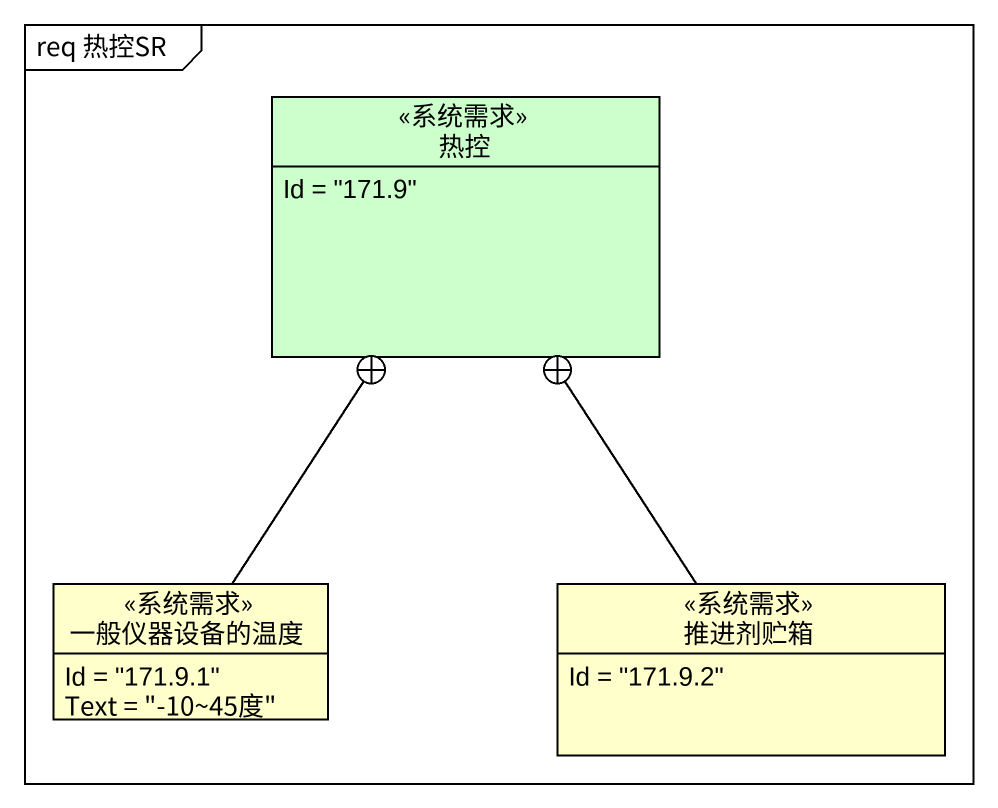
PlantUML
@startuml
mainframe req 热控SR
hide circle
hide empty members
class 热控 <<系统需求>> #CCFFCC {
  Id = "171.9"
}
class 一般仪器设备的温度 <<系统需求>> {
  Id = "171.9.1"
  Text = "-10~45度"
}
class 推进剂贮箱 <<系统需求>> {
  Id = "171.9.2"
}
一般仪器设备的温度 -up-+ 热控
推进剂贮箱 -up-+ 热控
@enduml
